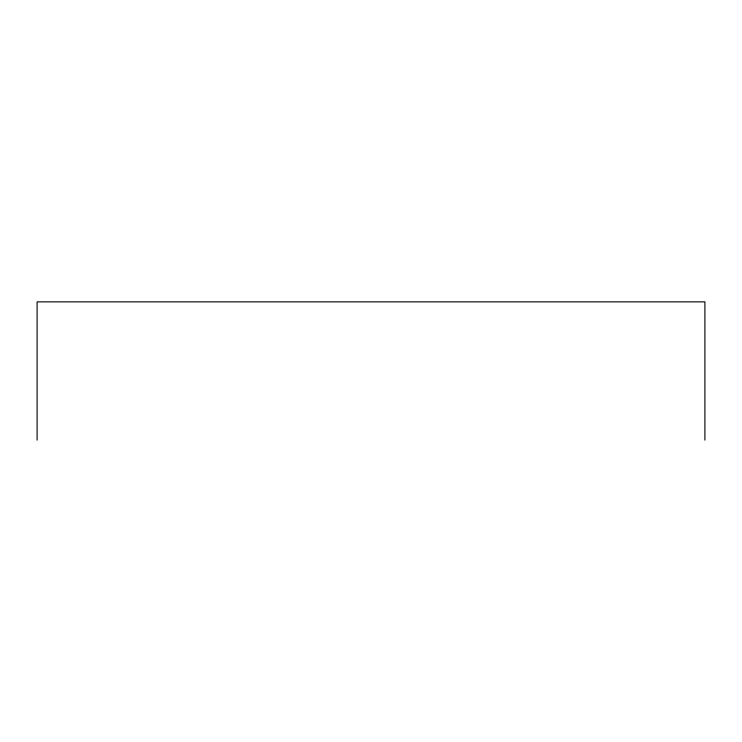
<?xml version="1.0" encoding="UTF-8"?>
<svg xmlns="http://www.w3.org/2000/svg" width="742" height="742" viewBox="0 0 742 742"><rect width="100%" height="100%" fill="white"/><g stroke="black" fill="none" stroke-linecap="round" stroke-linejoin="round"><path stroke-width="1.11" d="M704.9 440.127L704.9 301.873L37.1 301.873L37.1 440.127"/></g></svg>
